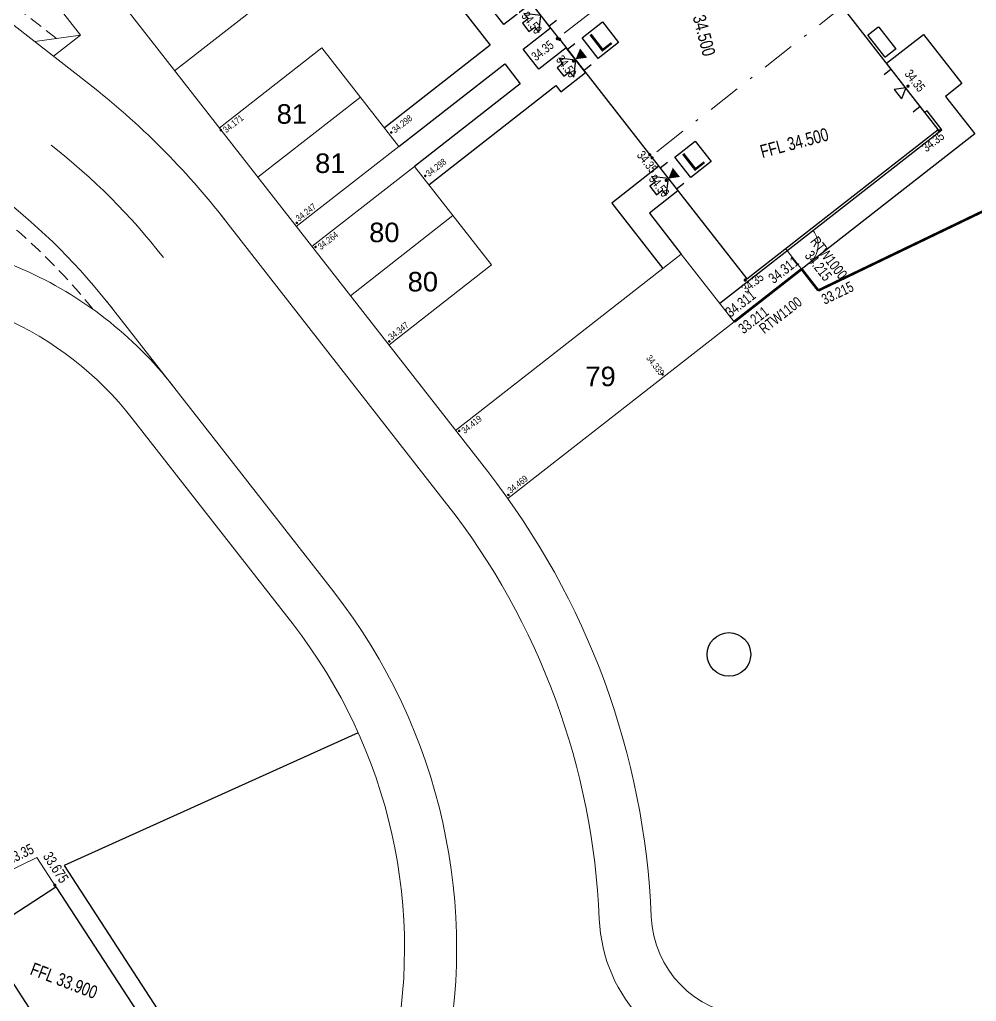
# Model space of a CAD drawing. Header units: metres. Extents: x 337936 to 338610, y 373199 to 374026.
# Drawn here: x 338052.65 to 338089.39, y 373698.43 to 373736.12 of the extents above; entities that cross this region are included whole.
import ezdxf

# ---------------------------------------------------------------- set-up
doc = ezdxf.new("R2010")
doc.units = ezdxf.units.M
for name, pattern in [('DASHDOT', [25.4, 12.7, -6.35, 0, -6.35]), ('DASHED', [0.75, 0.5, -0.25]), ('DASHED2', [0.375, 0.25, -0.125])]:
    doc.linetypes.add(name, pattern=pattern)
for name, color, linetype in [('A-WH_HT-Access-Main', 252, 'Continuous'), ('A-WH_HT-Services-ASHP', 252, 'Continuous'), ('A-WH_HT-Wall-Party Wall Line', 252, 'Continuous'), ('A-WH_HT-Wall-Structure', 252, 'Continuous'), ('DGL-Hedgerow', 252, 'HEDGE'), ('DGL-Paths', 252, 'Continuous'), ('EXTERNAL_WORKS_BACK_OF_FOOTWAY_LEVELS', 7, 'Continuous'), ('HOUSE_EXTERNAL_LEVELS', 7, 'Continuous'), ('HOUSE_SLAB_LEVEL', 7, 'Continuous'), ('PLOT_BOUNDARY_ANNOTATION', 7, 'Continuous'), ('WYG-ANNOTATION', 252, 'Continuous')]:
    doc.layers.add(name, color=color, linetype=linetype)
doc.layers.add('A-WH_HT-Wall-Door Openings', color=252, linetype='Continuous', plot=False)
for name, color, linetype, lineweight in [('DGL_BT Gates', 252, 'Continuous', 9), ('DGL_BT-Screen Fence', 252, 'FENCELINE2', 9), ('DGL_Centreline', 252, 'Continuous', 9), ('DGL_DRIVE', 252, 'Continuous', 9), ('DGL_Footpath', 252, 'Continuous', 9), ('DGL_Plot Parking', 252, 'Continuous', 9), ('DGL_ROAD_KERBLINE', 252, 'Continuous', 9), ('DGL_VERGE', 252, 'DASHED', 9)]:
    doc.layers.add(name, color=color, linetype=linetype, lineweight=lineweight)
doc.layers.add('HOUSE_DOORS', color=3, linetype='Continuous', true_color=0x00ff00)
doc.layers.add('PLOT_BOUNDARY_RETAINING_WALL', color=1, linetype='Continuous', true_color=0xff0000)
doc.styles.add('9751B-2D$0$SSL', font='simplex.shx')
doc.styles.add('AnnotativeArial', font='arial.ttf', dxfattribs={"height": 2})
doc.styles.add('ESTROAD', font='arial.ttf', dxfattribs={"width": 0.75})
doc.styles.get("Standard").update_dxf_attribs({"font": 'arial.ttf'})
doc.linetypes.add('FENCELINE2', pattern='A,6.35,-2.54,[132,ltypeshp.shx,S=2.54,R=0,X=-2.54,Y=0],-2.54,25.4', length=36.83)
doc.linetypes.add('HEDGE', pattern='A,0.0001,-0.165,[")",9751B-2D$0$SSL,S=0.24,R=110,X=0.1014,Y=0.0975],-0.15,[")",9751B-2D$0$SSL,S=0.3,R=90,X=0.384,Y=0.125],-0.4,[")",9751B-2D$0$SSL,S=0.24,R=70,X=0.353,Y=0.027],-0.43', length=1.1451)

msp = doc.modelspace()

# ---------------------------------------------------------------- hatches: boundary and pattern name
at = {"layer": 'EXTERNAL_WORKS_BACK_OF_FOOTWAY_LEVELS'}
h = msp.add_hatch(color=256, dxfattribs=at)
edge = h.paths.add_edge_path(flags=17)
edge.add_ellipse((338060.377, 373731.881), major_axis=(0.0354, 0.0354), ratio=1, start_angle=45, end_angle=225, ccw=False)
edge.add_ellipse((338060.377, 373731.881), major_axis=(0.0354, 0.0354), ratio=1, start_angle=225, end_angle=405, ccw=False)
h = msp.add_hatch(color=256, dxfattribs=at)
edge = h.paths.add_edge_path(flags=17)
edge.add_ellipse((338066.922, 373731.795), major_axis=(0.0354, 0.0354), ratio=1, start_angle=45, end_angle=225, ccw=False)
edge.add_ellipse((338066.922, 373731.795), major_axis=(0.0354, 0.0354), ratio=1, start_angle=225, end_angle=405, ccw=False)
h = msp.add_hatch(color=256, dxfattribs=at)
edge = h.paths.add_edge_path(flags=17)
edge.add_ellipse((338068.227, 373730.124), major_axis=(0.0354, 0.0354), ratio=1, start_angle=45, end_angle=225, ccw=False)
edge.add_ellipse((338068.227, 373730.124), major_axis=(0.0354, 0.0354), ratio=1, start_angle=225, end_angle=405, ccw=False)
h = msp.add_hatch(color=256, dxfattribs=at)
edge = h.paths.add_edge_path(flags=17)
edge.add_ellipse((338063.291, 373728.321), major_axis=(0.0354, 0.0354), ratio=1, start_angle=45, end_angle=225, ccw=False)
edge.add_ellipse((338063.291, 373728.321), major_axis=(0.0354, 0.0354), ratio=1, start_angle=225, end_angle=405, ccw=False)
h = msp.add_hatch(color=256, dxfattribs=at)
edge = h.paths.add_edge_path(flags=17)
edge.add_ellipse((338064.013, 373727.397), major_axis=(0.0354, 0.0354), ratio=1, start_angle=45, end_angle=225, ccw=False)
edge.add_ellipse((338064.013, 373727.397), major_axis=(0.0354, 0.0354), ratio=1, start_angle=225, end_angle=405, ccw=False)
h = msp.add_hatch(color=256, dxfattribs=at)
edge = h.paths.add_edge_path(flags=17)
edge.add_ellipse((338066.845, 373723.772), major_axis=(0.0354, 0.0354), ratio=1, start_angle=45, end_angle=225, ccw=False)
edge.add_ellipse((338066.845, 373723.772), major_axis=(0.0354, 0.0354), ratio=1, start_angle=225, end_angle=405, ccw=False)
h = msp.add_hatch(color=256, dxfattribs=at)
edge = h.paths.add_edge_path(flags=17)
edge.add_ellipse((338077.34, 373722.502), major_axis=(0.0354, 0.0354), ratio=1, start_angle=45, end_angle=225, ccw=False)
edge.add_ellipse((338077.34, 373722.502), major_axis=(0.0354, 0.0354), ratio=1, start_angle=225, end_angle=405, ccw=False)
h = msp.add_hatch(color=256, dxfattribs=at)
edge = h.paths.add_edge_path(flags=17)
edge.add_ellipse((338069.53, 373720.335), major_axis=(0.0354, 0.0354), ratio=1, start_angle=45, end_angle=225, ccw=False)
edge.add_ellipse((338069.53, 373720.335), major_axis=(0.0354, 0.0354), ratio=1, start_angle=225, end_angle=405, ccw=False)
h = msp.add_hatch(color=256, dxfattribs=at)
edge = h.paths.add_edge_path(flags=17)
edge.add_ellipse((338071.42, 373717.877), major_axis=(0.0354, 0.0354), ratio=1, start_angle=45, end_angle=225, ccw=False)
edge.add_ellipse((338071.42, 373717.877), major_axis=(0.0354, 0.0354), ratio=1, start_angle=225, end_angle=405, ccw=False)
at = {"layer": 'HOUSE_DOORS'}
for points in [[(338074.001, 373734.605), (338074.171, 373735.021), (338074.447, 373734.666)], [(338077.562, 373730.022), (338077.731, 373730.439), (338078.008, 373730.085)]]:
    msp.add_hatch(color=256, dxfattribs=at).paths.add_polyline_path(points, flags=17)
at = {"layer": 'HOUSE_EXTERNAL_LEVELS'}
h = msp.add_hatch(color=256, dxfattribs=at)
edge = h.paths.add_edge_path(flags=17)
edge.add_ellipse((338073.296, 373735.394), major_axis=(0.0448, 0.0448), ratio=1, start_angle=263, end_angle=443, ccw=False)
edge.add_ellipse((338073.296, 373735.394), major_axis=(0.0448, 0.0448), ratio=1, start_angle=83, end_angle=263, ccw=False)
h = msp.add_hatch(color=256, dxfattribs=at)
edge = h.paths.add_edge_path(flags=17)
edge.add_ellipse((338073.384, 373735.369), major_axis=(0.0448, 0.0448), ratio=1, start_angle=83, end_angle=263, ccw=False)
edge.add_ellipse((338073.384, 373735.369), major_axis=(0.0448, 0.0448), ratio=1, start_angle=263, end_angle=443, ccw=False)
h = msp.add_hatch(color=256, dxfattribs=at)
edge = h.paths.add_edge_path(flags=17)
edge.add_ellipse((338073.916, 373734.538), major_axis=(-0.0448, 0.0448), ratio=1, start_angle=172.8114, end_angle=352.8114, ccw=False)
edge.add_ellipse((338073.916, 373734.538), major_axis=(-0.0448, 0.0448), ratio=1, start_angle=-7.1886, end_angle=172.8114, ccw=False)
h = msp.add_hatch(color=256, dxfattribs=at)
edge = h.paths.add_edge_path(flags=17)
edge.add_ellipse((338086.764, 373733.571), major_axis=(0.0448, 0.0448), ratio=1, start_angle=83, end_angle=263, ccw=False)
edge.add_ellipse((338086.764, 373733.571), major_axis=(0.0448, 0.0448), ratio=1, start_angle=263, end_angle=443, ccw=False)
h = msp.add_hatch(color=256, dxfattribs=at)
edge = h.paths.add_edge_path(flags=17)
edge.add_ellipse((338087.967, 373731.855), major_axis=(0.0448, 0.0448), ratio=1, start_angle=263, end_angle=443, ccw=False)
edge.add_ellipse((338087.967, 373731.855), major_axis=(0.0448, 0.0448), ratio=1, start_angle=83, end_angle=263, ccw=False)
h = msp.add_hatch(color=256, dxfattribs=at)
edge = h.paths.add_edge_path(flags=17)
edge.add_ellipse((338076.848, 373730.936), major_axis=(-0.0448, 0.0448), ratio=1, start_angle=83, end_angle=263, ccw=False)
edge.add_ellipse((338076.848, 373730.936), major_axis=(-0.0448, 0.0448), ratio=1, start_angle=-97, end_angle=83, ccw=False)
h = msp.add_hatch(color=256, dxfattribs=at)
edge = h.paths.add_edge_path(flags=17)
edge.add_ellipse((338076.938, 373730.82), major_axis=(0.0448, 0.0448), ratio=1, start_angle=83, end_angle=263, ccw=False)
edge.add_ellipse((338076.938, 373730.82), major_axis=(0.0448, 0.0448), ratio=1, start_angle=263, end_angle=443, ccw=False)
h = msp.add_hatch(color=256, dxfattribs=at)
edge = h.paths.add_edge_path(flags=17)
edge.add_ellipse((338077.477, 373729.955), major_axis=(0.0448, 0.0448), ratio=1, start_angle=263, end_angle=443, ccw=False)
edge.add_ellipse((338077.477, 373729.955), major_axis=(0.0448, 0.0448), ratio=1, start_angle=83, end_angle=263, ccw=False)
h = msp.add_hatch(color=256, dxfattribs=at)
edge = h.paths.add_edge_path(flags=17)
edge.add_ellipse((338080.514, 373726.125), major_axis=(0.0448, 0.0448), ratio=1, start_angle=263, end_angle=443, ccw=False)
edge.add_ellipse((338080.514, 373726.125), major_axis=(0.0448, 0.0448), ratio=1, start_angle=83, end_angle=263, ccw=False)
h = msp.add_hatch(color=256, dxfattribs=at)
edge = h.paths.add_edge_path(flags=17)
edge.add_ellipse((338054.003, 373702.893), major_axis=(0.0448, 0.0448), ratio=1, start_angle=168, end_angle=348, ccw=False)
edge.add_ellipse((338054.003, 373702.893), major_axis=(0.0448, 0.0448), ratio=1, start_angle=-12, end_angle=168, ccw=False)

# ---------------------------------------------------------------- linework, layer by layer
at = {"layer": 'A-WH_HT-Access-Main'}
for points in [[(338072.671, 373736.283), (338072.018, 373736.363), (338072.178, 373736.158), (338071.957, 373735.985), (338072.21, 373735.663), (338072.43, 373735.835), (338072.59, 373735.63), (338072.671, 373736.283)], [(338074.008, 373734.571), (338073.355, 373734.651), (338073.516, 373734.446), (338073.295, 373734.274), (338073.547, 373733.951), (338073.768, 373734.123), (338073.928, 373733.918), (338074.008, 373734.571)], [(338077.562, 373730.022), (338076.909, 373730.102), (338077.07, 373729.897), (338076.849, 373729.725), (338077.101, 373729.402), (338077.322, 373729.575), (338077.482, 373729.369), (338077.562, 373730.022)]]:
    msp.add_lwpolyline(points, dxfattribs=at)
at = {"layer": 'A-WH_HT-Services-ASHP'}
msp.add_lwpolyline([(338085.916, 373734.691, -0.414214), (338085.874, 373734.696), (338085.236, 373735.512, -0.414214), (338085.242, 373735.554), (338085.603, 373735.836, -0.414214), (338085.645, 373735.831), (338086.282, 373735.015, -0.414214), (338086.277, 373734.973)], format="xyb", close=True, dxfattribs=at)
at = {"layer": 'A-WH_HT-Wall-Door Openings', "linetype": 'ByBlock'}
for p, q in [((338073.263, 373736.097), (338072.985, 373735.88)), ((338073.971, 373735.191), (338073.693, 373734.974)), ((338074.601, 373734.385), (338074.323, 373734.168)), ((338086.121, 373734.217), (338085.843, 373734)), ((338087.236, 373732.791), (338086.958, 373732.574)), ((338077.525, 373730.642), (338077.247, 373730.425)), ((338078.155, 373729.836), (338077.877, 373729.619))]:
    msp.add_line(p, q, dxfattribs=at)
at = {"layer": 'A-WH_HT-Wall-Party Wall Line', "linetype": 'DASHDOT', "lineweight": 15, "ltscale": 0.1}
for points in [[(338080.808, 373741.262), (338073.221, 373735.335)], [(338084.362, 373736.713), (338076.775, 373730.786)]]:
    msp.add_lwpolyline(points, dxfattribs=at)
at = {"layer": 'A-WH_HT-Wall-Structure', "lineweight": -3}
for points in [[(338073.339, 373735.427), (338069.661, 373740.135), (338077.011, 373745.878), (338080.69, 373741.169)], [(338076.893, 373730.878), (338080.572, 373726.17), (338087.922, 373731.912), (338084.243, 373736.621)], [(338073.339, 373735.427), (338076.893, 373730.878)]]:
    msp.add_lwpolyline(points, dxfattribs=at)
at = {"layer": 'A-WH_HT-Wall-Structure'}
msp.add_lwpolyline([(338051.196, 373700.983), (338054.043, 373702.832), (338057.53, 373697.462), (338054.683, 373695.613)], close=True, dxfattribs=at)
at = {"layer": 'DGL-Hedgerow', "flags": 128}
msp.add_lwpolyline([(338065.656, 373708.747), (338054.358, 373703.644), (338063.874, 373688.992)], dxfattribs=at)
at = {"layer": 'DGL-Paths'}
for points in [[(338077.592, 373747.599), (338067.275, 373739.555), (338070.723, 373735.142), (338066.66, 373731.968)], [(338068.367, 373729.783), (338073.247, 373733.596), (338073.432, 373733.359), (338074.378, 373734.098), (338073.639, 373735.044), (338072.585, 373734.22), (338071.986, 373734.987), (338073.04, 373735.81), (338072.301, 373736.756), (338071.247, 373735.932), (338068.539, 373739.399), (338077.029, 373746.019), (338077.594, 373745.294), (338077.516, 373745.233), (338078.991, 373743.34), (338080.411, 373744.447), (338078.935, 373746.34), (338078.304, 373745.848), (338077.8, 373746.494)], [(338079.536, 373725.233), (338088.062, 373731.895), (338087.496, 373732.62), (338087.417, 373732.558), (338085.94, 373734.45), (338087.358, 373735.558), (338088.836, 373733.667), (338088.205, 373733.174), (338089.326, 373731.74), (338080.09, 373724.524)], [(338067.214, 373731.258), (338071.277, 373734.433), (338071.876, 373733.666), (338067.813, 373730.492)], [(338077.193, 373730.495), (338075.386, 373729.083), (338077.349, 373726.57)], [(338077.931, 373729.549), (338076.834, 373728.692), (338078.058, 373727.125)]]:
    msp.add_lwpolyline(points, dxfattribs=at)
at = {"layer": 'DGL_BT Gates'}
msp.add_arc((338082.412, 373727.471), 0.9, 308, 38.0582, dxfattribs=at)
at = {"layer": 'DGL_BT-Screen Fence', "ltscale": 0.03}
msp.add_lwpolyline([(338082.063, 373727.335), (338083.32, 373725.725), (338101.7, 373734.566), (338108.405, 373739.805)], dxfattribs=at)
at = {"layer": 'DGL_BT-Screen Fence', "ltscale": 0.03, "flags": 128}
msp.add_lwpolyline([(338054.043, 373702.832), (338053.315, 373703.953), (338043.873, 373699.332), (338032.874, 373694.083), (338016.19, 373685.531), (338006.764, 373679.403)], dxfattribs=at)
at = {"layer": 'DGL_Centreline', "ltscale": 0.25}
msp.add_arc((338038.473, 373711.602), 25, 38, 52, dxfattribs=at)
at = {"layer": 'DGL_DRIVE'}
for p, q in [((338067.393, 373741.028), (338058.602, 373734.16)), ((338054.994, 373735.529), (338053.958, 373734.719)), ((338065.737, 373733.15), (338061.797, 373730.071)), ((338069.291, 373728.601), (338065.35, 373725.523))]:
    msp.add_line(p, q, dxfattribs=at)
at = {"layer": 'DGL_DRIVE', "flags": 128}
for points in [[(338063.274, 373728.18), (338067.214, 373731.258), (338064.259, 373735.041), (338060.319, 373731.963)], [(338063.873, 373727.414), (338067.813, 373730.492), (338070.768, 373726.71), (338066.828, 373723.631)], [(338071.399, 373717.734), (338080.09, 373724.524), (338078.058, 373727.125), (338069.39, 373720.352)]]:
    msp.add_lwpolyline(points, dxfattribs=at)
at = {"layer": 'DGL_Footpath'}
msp.add_line((338056.973, 373720.815), (338063.139, 373712.923), dxfattribs=at)
at = {"layer": 'DGL_Footpath', "flags": 128}
for points in [[(338070.625, 373718.772), (338030.838, 373769.696, -0.132979), (338027.794, 373776.921, 0.132979), (338020.74, 373793.659)], [(338054.994, 373735.529), (338029.262, 373768.465, -0.108553), (338026.109, 373775.044, -0.108553)], [(338058.549, 373722.046, 0.123753), (338052.777, 373726.538), (338045.07, 373729.934)], [(338056.973, 373720.815), (338056.973, 373720.815, 0.123753), (338051.971, 373724.707), (338044.263, 373728.104)], [(338070.625, 373718.772, -0.15673), (338076.906, 373701.686, -0.144276)], [(338102.434, 373693.819, 0.071443), (338086.341, 373697.418), (338080.593, 373697.864, -0.379849), (338076.906, 373701.686, -0.379849)]]:
    msp.add_lwpolyline(points, format="xyb", dxfattribs=at)
at = {"layer": 'DGL_Footpath'}
msp.add_lwpolyline([(338053.237, 373735.282), (338054.994, 373735.529)], dxfattribs=at)
msp.add_arc((338047.181, 373700.456), 20.25, 296.3189, 38, dxfattribs=at)
at = {"layer": 'DGL_ROAD_KERBLINE'}
msp.add_line((338056.006, 373725.3), (338064.715, 373714.154), dxfattribs=at)
at = {"layer": 'DGL_ROAD_KERBLINE', "flags": 128}
for points in [[(338060.548, 373728.42, 0.061163), (338055.292, 373733.677), (338046.839, 373740.281)], [(338056.214, 373725.034, 0.061163), (338051.906, 373729.343), (338043.453, 373735.947)], [(338060.341, 373728.687), (338069.049, 373717.541, -0.15673), (338074.908, 373701.603, -0.15673)], [(338101.724, 373691.949, 0.071443), (338086.186, 373695.424), (338080.439, 373695.87, -0.379849), (338074.908, 373701.603)]]:
    msp.add_lwpolyline(points, format="xyb", dxfattribs=at)
at = {"layer": 'DGL_ROAD_KERBLINE'}
msp.add_arc((338047.181, 373700.456), 22.25, 296.3189, 38, dxfattribs=at)
at = {"layer": 'DGL_VERGE', "flags": 128}
msp.add_lwpolyline([(338054.063, 373735.398), (338047.521, 373740.51)], dxfattribs=at)
msp.add_lwpolyline([(338055.48, 373724.994, 0.05684), (338051.536, 373728.87), (338047.619, 373731.931)], format="xyb", dxfattribs=at)
at = {"layer": 'HOUSE_DOORS'}
for p, q in [((338086.678, 373733.504), (338086.233, 373733.441)), ((338086.233, 373733.441), (338086.51, 373733.087)), ((338086.678, 373733.504), (338086.51, 373733.087))]:
    msp.add_line(p, q, dxfattribs=at)
at = {"layer": 'HOUSE_EXTERNAL_LEVELS', "color": 0, "flags": 128}
for points in [[(338074.248, 373735.429), (338075.038, 373736.042), (338075.651, 373735.252), (338074.861, 373734.639), (338074.248, 373735.429)], [(338077.806, 373730.847), (338078.594, 373731.463), (338079.209, 373730.675), (338078.421, 373730.059), (338077.806, 373730.847)]]:
    msp.add_lwpolyline(points, dxfattribs=at)
at = {"layer": 'PLOT_BOUNDARY_RETAINING_WALL', "color": 210, "linetype": 'DASHED2', "ltscale": 2, "const_width": 0.1}
for points in [[(338099.863, 373733.683), (338083.32, 373725.725)], [(338082.679, 373726.547), (338080.09, 373724.524)], [(338083.32, 373725.725), (338082.679, 373726.547)]]:
    msp.add_lwpolyline(points, dxfattribs=at)
at = {"layer": 'WYG-ANNOTATION'}
msp.add_circle((338079.889, 373711.754), 0.836, dxfattribs=at)

# ---------------------------------------------------------------- texts
at = {"layer": 'DGL_Plot Parking', "char_height": 0.75, "attachment_point": 5, "style": 'AnnotativeArial'}
for s, insert in [('81', (338063.103, 373732.498)), ('81', (338064.58, 373730.607)), ('80', (338066.657, 373727.95)), ('80', (338068.134, 373726.058)), ('79', (338074.958, 373722.42))]:
    msp.add_mtext(s, dxfattribs=dict(at, insert=insert))
at = {"layer": 'EXTERNAL_WORKS_BACK_OF_FOOTWAY_LEVELS', "linetype": 'Continuous', "style": 'ESTROAD', "width": 0.75}
for s, rotation, p in [('34.171', 38, (338060.585, 373731.76)), ('34.298', 37.9748, (338067.068, 373731.753)), ('34.298', 37.8114, (338068.373, 373730.081)), ('34.247', 38, (338063.376, 373728.357)), ('34.264', 38, (338064.221, 373727.275)), ('34.347', 38, (338066.93, 373723.808)), ('34.339', 308, (338076.695, 373723.127)), ('34.419', 38, (338069.738, 373720.214)), ('34.469', 38, (338071.505, 373717.914))]:
    msp.add_text(s, height=0.25, rotation=rotation, dxfattribs=at).set_placement(p)
at = {"layer": 'HOUSE_DOORS', "color": 100, "linetype": 'Continuous', "style": 'ESTROAD', "width": 0.75}
for s, rotation, p in [('34.50', 307.9748, (338071.898, 373736.261)), ('34.50', 307.8114, (338073.229, 373734.585)), ('34.35', 308, (338086.614, 373734.037)), ('34.50', 308, (338076.79, 373730))]:
    msp.add_text(s, height=0.35, rotation=rotation, dxfattribs=at).set_placement(p)
at = {"layer": 'HOUSE_EXTERNAL_LEVELS', "color": 0, "linetype": 'Continuous', "style": 'ESTROAD', "width": 0.75}
for rotation, p in [(38, (338072.476, 373734.516)), (38, (338087.471, 373731.023)), (308, (338076.331, 373730.912)), (38, (338080.538, 373725.607))]:
    msp.add_text('34.35', height=0.35, rotation=rotation, dxfattribs=at).set_placement(p)
at = {"layer": 'HOUSE_EXTERNAL_LEVELS', "color": 0, "char_height": 0.8, "width": 0.8, "attachment_point": 5, "line_spacing_factor": 0.888}
for insert, rotation in [((338074.95, 373735.34), 37.8114), ((338078.508, 373730.761), 38)]:
    msp.add_mtext('\\W1.00;L', dxfattribs=dict(at, insert=insert, rotation=rotation))
at = {"layer": 'HOUSE_SLAB_LEVEL', "color": 1, "linetype": 'Continuous', "true_color": 0xff0000, "style": 'ESTROAD', "width": 0.75}
for s, rotation, p in [('FFL 34.500', 284.8114, (338078.216, 373737.27)), ('FFL 34.500', 15, (338081.169, 373730.808)), ('FFL 33.900', 339, (338053.016, 373699.475))]:
    msp.add_text(s, height=0.5, rotation=rotation, dxfattribs=at).set_placement(p)
at = {"layer": 'PLOT_BOUNDARY_ANNOTATION', "linetype": 'Continuous', "style": 'ESTROAD', "width": 0.75}
for s, rotation, p in [('RTW1000', 308, (338082.987, 373727.6)), ('34.215', 308, (338082.774, 373727.057)), ('34.311', 38, (338081.602, 373725.968)), ('33.215', 25.6897, (338083.565, 373725.175)), ('34.311', 38, (338079.948, 373724.676)), ('RTW1100', 38, (338081.246, 373724.043)), ('33.211', 38, (338080.446, 373724.039)), ('33.35', 26.0769, (338052.297, 373703.685)), ('33.675', 303, (338053.528, 373704.005))]:
    msp.add_text(s, height=0.4, rotation=rotation, dxfattribs=at).set_placement(p)

doc.saveas('drawing.dxf')
